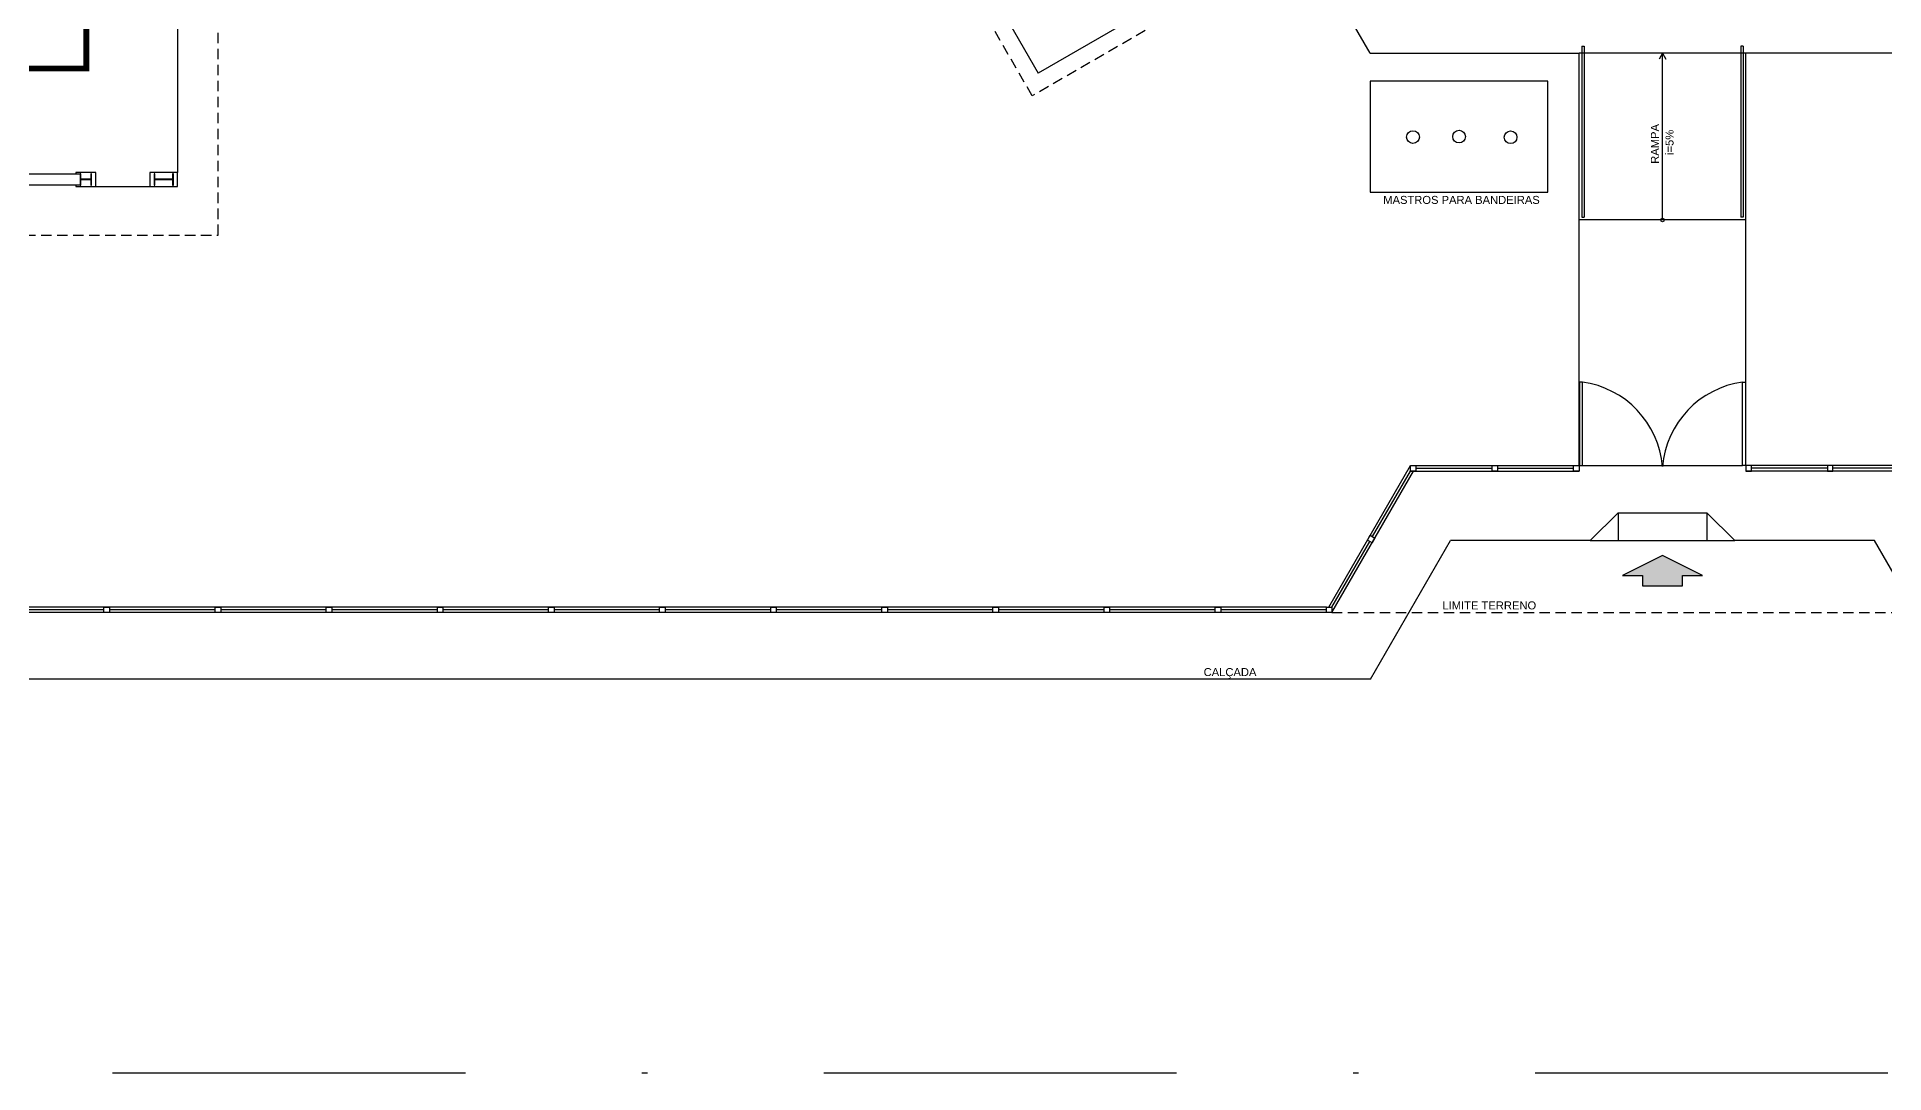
# Model space of a CAD drawing. Extents: x 247 to 523, y 32 to 113.
# Drawn here: x 438.24 to 471.48, y 31.79 to 50.44 of the extents above; entities that cross this region are included whole.
import ezdxf

# ---------------------------------------------------------------- set-up
doc = ezdxf.new("R2010")
doc.units = 0
doc.header["$LTSCALE"] = 0.005
doc.linetypes.add('DASHDOT', pattern=[25.4, 12.7, -6.35, 0, -6.35])
doc.linetypes.add('TRACEJADO_G', pattern=[0.375, 0.25, -0.125])
doc.layers.get('0').update_dxf_attribs({"linetype": 'CONTINUOUS'})
for name, color, linetype in [('A-COTAS', 1, 'CONTINUOUS'), ('A-PARED', 5, 'CONTINUOUS'), ('A-PISOS', 2, 'CONTINUOUS'), ('A-PISOS-CTEL', 2, 'TRACEJADO_G'), ('A-PISOS-NIVEL', 1, 'CONTINUOUS'), ('AR-PIS', 1, 'CONTINUOUS'), ('ARQ-ALV-CORTE', 5, 'CONTINUOUS'), ('ARQ-EQP-VISTA', 1, 'CONTINUOUS'), ('ARQ-PIS-VISTA', 8, 'CONTINUOUS'), ('ARQ-PIS-VISTA1', 1, 'CONTINUOUS'), ('ARQ-SMB-1_100', 1, 'CONTINUOUS'), ('ARQ-TXT-1_075', 2, 'CONTINUOUS'), ('EST-MET-VISTA1', 1, 'CONTINUOUS'), ('Estr-Met-PILARES', 3, 'CONTINUOUS'), ('FUTSAL', 7, 'CONTINUOUS'), ('PORTAL_VTA_DIST', 2, 'CONTINUOUS'), ('PORTAL_VTA_PROX', 1, 'CONTINUOUS')]:
    doc.layers.add(name, color=color, linetype=linetype)
doc.styles.add('ESC-50-A20', font='arial.ttf', dxfattribs={"height": 0.1})

msp = doc.modelspace()

# ---------------------------------------------------------------- hatches: boundary and pattern name
at = {"layer": 'A-COTAS'}
h = msp.add_hatch(color=251, dxfattribs=at)
h.dxf.hatch_style = 1
h.paths.add_polyline_path([(467.85385, 40.74099), (468.21313, 40.74099), (467.49457, 41.10675), (466.77601, 40.74099), (467.13529, 40.74099), (467.13529, 40.55811), (467.85385, 40.55811)])

# ---------------------------------------------------------------- linework, layer by layer
at = {"linetype": 'DASHDOT', "ltscale": 100}
msp.add_lwpolyline([(247.20363, 113.45829), (522.75009, 113.45829), (522.75009, 31.78951), (247.20363, 31.78951)], close=True, dxfattribs=at)
at = {"color": 251}
for points in [[(463.05783, 42.62442), (462.95783, 42.62442), (462.95783, 42.72442), (463.05783, 42.72442)], [(464.5262, 42.62442), (464.4262, 42.62442), (464.4262, 42.72442), (464.5262, 42.72442)], [(465.99457, 42.62442), (465.89457, 42.62442), (465.89457, 42.72442), (465.99457, 42.72442)], [(468.99457, 42.62442), (469.09457, 42.62442), (469.09457, 42.72442), (468.99457, 42.72442)], [(470.46294, 42.62442), (470.56294, 42.62442), (470.56294, 42.72442), (470.46294, 42.72442)], [(462.3195, 41.4188), (462.2695, 41.3322), (462.1829, 41.3822), (462.2329, 41.4688)], [(439.54457, 40.07658), (439.44457, 40.07658), (439.44457, 40.17658), (439.54457, 40.17658)], [(441.54457, 40.07658), (441.44457, 40.07658), (441.44457, 40.17658), (441.54457, 40.17658)], [(443.54457, 40.07658), (443.44457, 40.07658), (443.44457, 40.17658), (443.54457, 40.17658)], [(445.54457, 40.07658), (445.44457, 40.07658), (445.44457, 40.17658), (445.54457, 40.17658)], [(447.54457, 40.07658), (447.44457, 40.07658), (447.44457, 40.17658), (447.54457, 40.17658)], [(449.54457, 40.07658), (449.44457, 40.07658), (449.44457, 40.17658), (449.54457, 40.17658)], [(451.54457, 40.07658), (451.44457, 40.07658), (451.44457, 40.17658), (451.54457, 40.17658)], [(453.54457, 40.07658), (453.44457, 40.07658), (453.44457, 40.17658), (453.54457, 40.17658)], [(455.54457, 40.07658), (455.44457, 40.07658), (455.44457, 40.17658), (455.54457, 40.17658)], [(457.54457, 40.07658), (457.44457, 40.07658), (457.44457, 40.17658), (457.54457, 40.17658)], [(459.54457, 40.07658), (459.44457, 40.07658), (459.44457, 40.17658), (459.54457, 40.17658)], [(461.54457, 40.07658), (461.44457, 40.07658), (461.44457, 40.17658), (461.54457, 40.17658)]]:
    msp.add_lwpolyline(points, close=True, dxfattribs=at)
at = {"layer": 'A-PARED', "color": 251}
msp.add_lwpolyline([(462.23213, 47.64249), (465.43213, 47.64249), (465.43213, 49.64249), (462.23213, 49.64249)], close=True, dxfattribs=at)
at = {"layer": 'A-PISOS', "color": 251}
for p in [(447.78569, 64.46446), (460.89393, 52.46033)]:
    msp.add_line(p, (456.26069, 49.78533), dxfattribs=at)
at = {"layer": 'A-PISOS-CTEL', "color": 251, "linetype": 'TRACEJADO_G', "ltscale": 150}
msp.add_line((461.54457, 40.07658), (473.44457, 40.07658), dxfattribs=at)
for points in [[(441.4992, 46.87165), (441.4992, 72.87165), (423.9392, 72.87165), (423.9392, 46.87165)], [(447.37588, 64.57427), (454.39069, 68.62427), (463.16569, 53.42552), (456.15088, 49.37552)]]:
    msp.add_lwpolyline(points, close=True, dxfattribs=at)
at = {"layer": 'A-PISOS-NIVEL', "color": 251}
for p, q in [((462.23213, 50.14249), (460.59393, 52.97994)), ((462.23213, 50.14249), (465.99457, 50.14249)), ((465.99457, 42.72442), (465.99457, 50.14249)), ((468.99457, 50.14249), (465.99457, 50.14249)), ((468.99457, 42.72442), (468.99457, 50.14249)), ((472.76461, 50.14249), (468.99457, 50.14249)), ((468.99457, 47.14249), (465.99457, 47.14249)), ((466.04457, 47.19249), (466.08457, 47.19249)), ((468.94457, 47.19249), (468.90457, 47.19249)), ((466.19506, 41.37442), (463.67952, 41.37442)), ((471.30962, 41.37442), (468.79407, 41.37442)), ((462.23739, 38.87658), (421.29457, 38.87658))]:
    msp.add_line(p, q, dxfattribs=at)
at = {"layer": 'AR-PIS', "color": 251, "ltscale": 10}
for p, q in [((462.2762, 41.4438), (462.95783, 42.62442)), ((463.05783, 42.67442), (464.4262, 42.67442)), ((464.5262, 42.67442), (465.89457, 42.67442)), ((470.46294, 42.67442), (469.09457, 42.67442)), ((471.93131, 42.67442), (470.56294, 42.67442)), ((461.54457, 40.17658), (462.2262, 41.3572)), ((439.44457, 40.12658), (437.54457, 40.12658)), ((441.44457, 40.12658), (439.54457, 40.12658)), ((443.44457, 40.12658), (441.54457, 40.12658)), ((445.44457, 40.12658), (443.54457, 40.12658)), ((447.44457, 40.12658), (445.54457, 40.12658)), ((449.44457, 40.12658), (447.54457, 40.12658)), ((451.44457, 40.12658), (449.54457, 40.12658)), ((453.44457, 40.12658), (451.54457, 40.12658)), ((455.44457, 40.12658), (453.54457, 40.12658)), ((457.44457, 40.12658), (455.54457, 40.12658)), ((459.44457, 40.12658), (457.54457, 40.12658)), ((461.44457, 40.12658), (459.54457, 40.12658))]:
    msp.add_line(p, q, dxfattribs=at)
at = {"layer": 'ARQ-ALV-CORTE', "color": 251}
msp.add_lwpolyline([(436.4207, 47.77165), (436.4207, 47.97165), (439.0177, 47.97165), (439.0177, 47.77165)], close=True, dxfattribs=at)
at = {"layer": 'ARQ-EQP-VISTA', "color": 251}
for centre in [(463.00383, 48.63437), (463.83213, 48.64249), (464.76087, 48.63003)]:
    msp.add_circle(centre, 0.11419, dxfattribs=at)
at = {"layer": 'ARQ-PIS-VISTA', "color": 251}
for p, q in [((466.04457, 50.26749), (466.04457, 47.19249)), ((466.04457, 50.26749), (466.08457, 50.26749)), ((466.08457, 50.26749), (466.08457, 47.19249)), ((468.90457, 50.26749), (468.90457, 47.19249)), ((468.94457, 50.26749), (468.90457, 50.26749)), ((468.94457, 50.26749), (468.94457, 47.19249)), ((466.19506, 41.37442), (466.69506, 41.87442)), ((466.69506, 41.87442), (468.29407, 41.87442)), ((466.69506, 41.87442), (466.69506, 41.37442)), ((468.29407, 41.87442), (468.29407, 41.37442)), ((468.79407, 41.37442), (468.29407, 41.87442)), ((466.19506, 41.37442), (468.79407, 41.37442))]:
    msp.add_line(p, q, dxfattribs=at)
for points in [[(467.49457, 47.14959), (467.49457, 50.14249), (467.43585, 50.03918)], [(467.49457, 47.14959), (467.49457, 50.14249), (467.55329, 50.03918)]]:
    msp.add_lwpolyline(points, dxfattribs=at)
msp.add_circle((467.49457, 47.14249), 0.0321, dxfattribs=at)
at = {"layer": 'ARQ-PIS-VISTA1', "color": 251}
for p, q in [((440.7692, 53.74658), (440.7692, 47.99658)), ((439.2992, 47.74658), (440.2692, 47.74658))]:
    msp.add_line(p, q, dxfattribs=at)
at = {"layer": 'ARQ-SMB-1_100', "color": 251}
msp.add_lwpolyline([(467.85385, 40.74099), (468.21313, 40.74099), (467.49457, 41.10675), (466.77601, 40.74099), (467.13529, 40.74099), (467.13529, 40.55811), (467.85385, 40.55811), (467.85385, 40.74099)], dxfattribs=at)
at = {"layer": 'EST-MET-VISTA1', "color": 251}
for points in [[(439.2992, 47.74658), (439.2992, 47.99658), (438.9392, 47.99658), (438.9392, 47.97165)], [(438.9392, 47.77165), (438.9392, 47.74658), (439.2992, 47.74658), (439.2992, 47.74658)]]:
    msp.add_lwpolyline(points, dxfattribs=at)
msp.add_lwpolyline([(440.2692, 47.99658), (440.2692, 47.74658), (440.7692, 47.74658), (440.7692, 47.99658)], close=True, dxfattribs=at)
at = {"layer": 'Estr-Met-PILARES', "color": 251}
for points in [[(439.0177, 47.97315), (439.0177, 47.77015), (439.0287, 47.77015), (439.0287, 47.86805), (439.2097, 47.86805), (439.2097, 47.77015), (439.2207, 47.77015), (439.2207, 47.97315), (439.2097, 47.97315), (439.2097, 47.87525), (439.0287, 47.87525), (439.0287, 47.97315), (439.0177, 47.97315)], [(440.3457, 47.97315), (440.3457, 47.77015), (440.3592, 47.77015), (440.3592, 47.8678), (440.6792, 47.8678), (440.6792, 47.77015), (440.6927, 47.77015), (440.6927, 47.97315), (440.6792, 47.97315), (440.6792, 47.8755), (440.3592, 47.8755), (440.3592, 47.97315), (440.3457, 47.97315)]]:
    msp.add_lwpolyline(points, dxfattribs=at)
at = {"layer": 'FUTSAL', "color": 251, "const_width": 0.1}
for points in [[(428.12094, 49.86689), (428.12094, 69.86689), (439.12094, 69.86689), (439.12094, 49.86689)], [(439.13094, 69.86689), (439.13094, 49.86689), (428.13094, 49.86689), (428.13094, 69.86689)]]:
    msp.add_lwpolyline(points, close=True, dxfattribs=at)
at = {"layer": 'PORTAL_VTA_DIST', "color": 251}
for centre, start, end in [((465.82384, 42.56334), 4.829229, 82.180135), ((469.16529, 42.56334), 97.819865, 175.170771)]:
    msp.add_arc(centre, 1.67668, start, end, dxfattribs=at)
at = {"layer": 'PORTAL_VTA_PROX', "color": 251}
for p, q in [((461.48683, 40.17658), (462.95783, 42.72442)), ((461.54457, 40.07658), (463.01557, 42.62442)), ((462.95783, 42.72442), (465.99457, 42.72442)), ((462.95783, 42.62442), (465.99457, 42.62442)), ((466.05197, 42.72442), (468.93717, 42.72442)), ((472.03131, 42.72442), (468.99457, 42.72442)), ((472.03131, 42.62442), (468.99457, 42.62442)), ((462.23739, 38.87658), (463.67952, 41.37442)), ((472.75175, 38.87658), (471.30962, 41.37442)), ((461.44457, 40.17658), (421.59457, 40.17658)), ((461.44457, 40.07658), (421.59457, 40.07658))]:
    msp.add_line(p, q, dxfattribs=at)
for points in [[(466.00197, 42.72442), (466.05197, 42.72442), (466.05197, 44.22442), (466.00197, 44.22442)], [(468.98717, 42.72442), (468.93717, 42.72442), (468.93717, 44.22442), (468.98717, 44.22442)]]:
    msp.add_lwpolyline(points, close=True, dxfattribs=at)

# ---------------------------------------------------------------- texts
at = {"layer": 'ARQ-TXT-1_075', "color": 251, "style": 'ESC-50-A20'}
for s, p in [('MASTROS PARA BANDEIRAS', (462.46837, 47.43133)), ('LIMITE TERRENO', (463.53382, 40.13372)), ('CALÇADA ', (459.23609, 38.93406))]:
    msp.add_text(s, height=0.144, dxfattribs=at).set_placement(p)
at = {"layer": 'ARQ-TXT-1_075', "color": 251, "char_height": 0.144, "attachment_point": 1, "rotation": 90, "style": 'ESC-50-A20'}
for s, insert in [('\\pi1.2216;RAMPA', (467.28604, 46.93222)), ('\\pi1.3579;i=5%', (467.54881, 46.95481))]:
    msp.add_mtext_dynamic_manual_height_columns(s, width=3.1430522, gutter_width=0.5, heights=[0], dxfattribs=dict(at, insert=insert))

doc.saveas('drawing.dxf')
